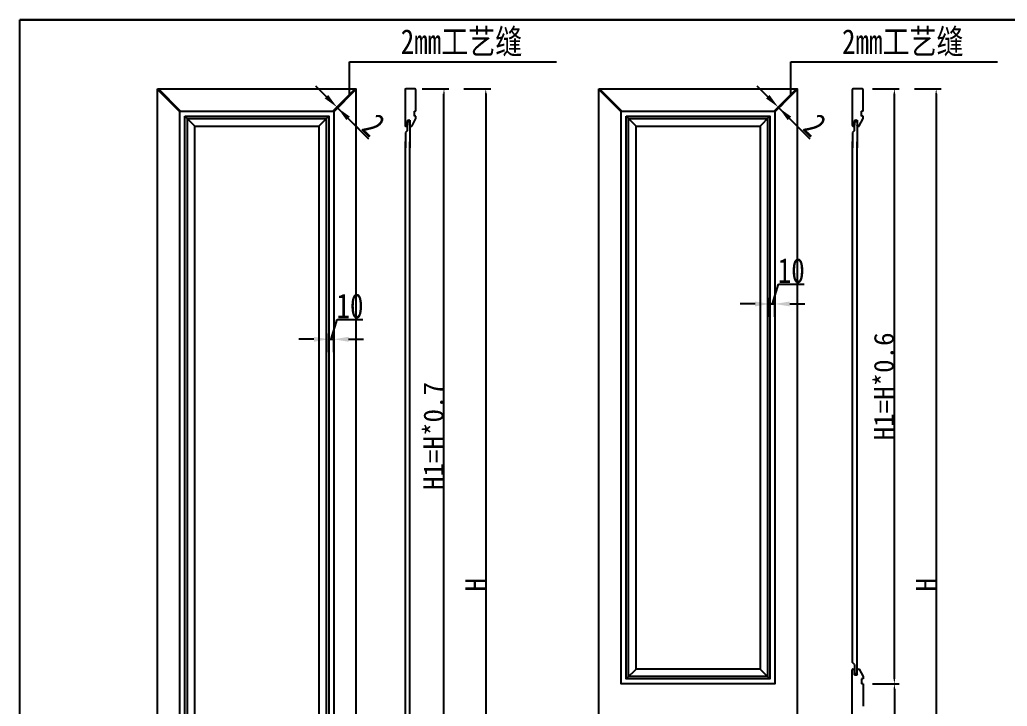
# Model space of a CAD drawing. Header units: inches. Extents: x 49347 to 63816, y 8487 to 15335.
# Drawn here: x 57453 to 59445, y 13731 to 15115 of the extents above; entities that cross this region are included whole.
import ezdxf

# ---------------------------------------------------------------- set-up
doc = ezdxf.new("R2010")
doc.units = ezdxf.units.IN
doc.header["$LTSCALE"] = 4
doc.layers.add('粗实线', color=7, linetype='Continuous')
doc.layers.add('细实线', color=251, linetype='Continuous')
doc.styles.get("Standard").update_dxf_attribs({"font": 'arial.ttf'})
doc.styles.add('ZB_宋体', font='SimSun.ttf')
doc.styles.add('宋体', font='SimSun.ttf', dxfattribs={"width": 0.8})
doc.dimstyles.new('客来福标注小', dxfattribs={"dimscale": 20, "dimtxt": 2, "dimasz": 0.5, "dimexe": 0.5, "dimexo": 0, "dimgap": 0.05, "dimtad": 1, "dimdec": 0, "dimzin": 0, "dimdsep": 46, "dimtxsty": 'Standard', "dimcen": 0, "dimclrd": 256, "dimclre": 256, "dimclrt": 256, "dimadec": 0, "dimazin": 0, "dimtfac": 1, "dimtdec": 0, "dimtofl": 0, "dimtmove": 1, "dimatfit": 3, "dimfxl": 2.2, "dimfxlon": 1, "dimtolj": 1, "dimtzin": 0, "dimarcsym": 0})
doc.dimstyles.new('客来福衣柜标注大', dxfattribs={"dimscale": 20, "dimtxt": 2.5, "dimasz": 1.5, "dimexe": 0.6, "dimexo": 0, "dimgap": 0.1, "dimtad": 1, "dimdec": 0, "dimzin": 0, "dimdsep": 46, "dimtxsty": '宋体', "dimcen": 0, "dimclrd": 251, "dimclre": 251, "dimclrt": 256, "dimadec": 0, "dimazin": 0, "dimtfac": 1, "dimtdec": 0, "dimtofl": 0, "dimtmove": 1, "dimatfit": 3, "dimfxl": 3.8, "dimfxlon": 1, "dimtolj": 1, "dimtzin": 0, "dimarcsym": 0})

# ---------------------------------------------------------------- blocks, each defined once
blk = doc.blocks.new('*D183')
at = {"color": 251, "linetype": 'ByBlock', "lineweight": -2, "transparency": 16777216}
for p, q in [((58071.6, 14960.1), (58050.4, 14981.3)), ((58089.5, 14935.5), (58101.3, 14947.4)), ((58090.9, 14934.1), (58102.7, 14945.9)), ((58094.2, 14937.5), (58092.8, 14938.9)), ((58157.3, 14874.4), (58094.2, 14937.5)), ((58115.4, 14916.2), (58136.7, 14895))]:
    blk.add_line(p, q, dxfattribs=at)
at = {"color": 251, "linetype": 'ByBlock', "transparency": 16777216}
for points in [[(58075.1, 14963.6), (58068.1, 14956.6), (58092.8, 14938.9)], [(58119, 14919.8), (58111.9, 14912.7), (58094.2, 14937.5)]]:
    blk.add_solid(points, dxfattribs=at)
at = {"layer": 'Defpoints', "color": 0, "linetype": 'ByBlock', "transparency": 16777216}
for p in [(58089.5, 14935.5), (58090.9, 14934.1), (58092.8, 14938.9)]:
    blk.add_point(p, dxfattribs=at)
at = {"linetype": 'ByBlock', "transparency": 16777216, "insert": (58167.1, 14902.7), "char_height": 50, "attachment_point": 5, "rotation": 315, "style": '宋体'}
blk.add_mtext('\\A1;2', dxfattribs=at)
blk = doc.blocks.new('*D184')
at = {"color": 251, "linetype": 'ByBlock', "lineweight": -2, "transparency": 16777216}
for p, q in [((58081.2, 14470.8), (58093.2, 14510.8)), ((58093.2, 14510.8), (58145, 14510.8)), ((58076.2, 14445), (58076.2, 14482.8)), ((58086.2, 14445), (58086.2, 14482.8)), ((58046.2, 14470.8), (58016.2, 14470.8)), ((58076.2, 14470.8), (58086.2, 14470.8)), ((58116.2, 14470.8), (58146.2, 14470.8))]:
    blk.add_line(p, q, dxfattribs=at)
at = {"color": 251, "linetype": 'ByBlock', "transparency": 16777216}
for points in [[(58046.2, 14475.8), (58046.2, 14465.8), (58076.2, 14470.8)], [(58116.2, 14475.8), (58116.2, 14465.8), (58086.2, 14470.8)]]:
    blk.add_solid(points, dxfattribs=at)
at = {"layer": 'Defpoints', "color": 0, "linetype": 'ByBlock', "transparency": 16777216}
for p in [(58086.2, 14470.8), (58076.2, 14445), (58086.2, 14445)]:
    blk.add_point(p, dxfattribs=at)
at = {"linetype": 'ByBlock', "transparency": 16777216, "insert": (58119.1, 14537.8), "char_height": 50, "attachment_point": 5, "style": '宋体'}
blk.add_mtext('\\A1;10', dxfattribs=at)
blk = doc.blocks.new('*D185')
at = {"lineweight": -2, "transparency": 16777216}
for p, q in [((58349, 14975.8), (58403, 14975.8)), ((58393, 14965.8), (58393, 12985.8)), ((58349, 12975.8), (58403, 12975.8))]:
    blk.add_line(p, q, dxfattribs=at)
at = {"transparency": 16777216}
for points in [[(58391.4, 14965.8), (58394.7, 14965.8), (58393, 14975.8)], [(58391.4, 12985.8), (58394.7, 12985.8), (58393, 12975.8)]]:
    blk.add_solid(points, dxfattribs=at)
at = {"layer": 'Defpoints', "color": 0, "transparency": 16777216}
for p in [(58282.5, 14975.8), (58282.5, 12975.8), (58393, 12975.8)]:
    blk.add_point(p, dxfattribs=at)
at = {"transparency": 16777216, "insert": (58372, 13975.8), "char_height": 40, "attachment_point": 5, "rotation": 90, "style": 'ZB_宋体'}
blk.add_mtext('\\A1;H', dxfattribs=at)
blk = doc.blocks.new('*D187')
at = {"lineweight": -2, "transparency": 16777216}
for p, q in [((58264.7, 14975.8), (58318.7, 14975.8)), ((58308.7, 13585.8), (58308.7, 14965.8)), ((58264.7, 13575.8), (58318.7, 13575.8))]:
    blk.add_line(p, q, dxfattribs=at)
at = {"transparency": 16777216}
for points in [[(58307, 14965.8), (58310.3, 14965.8), (58308.7, 14975.8)], [(58307, 13585.8), (58310.3, 13585.8), (58308.7, 13575.8)]]:
    blk.add_solid(points, dxfattribs=at)
at = {"layer": 'Defpoints', "color": 0, "transparency": 16777216}
for p in [(58178.2, 14975.8), (58308.7, 14975.8), (58178.2, 13575.8)]:
    blk.add_point(p, dxfattribs=at)
at = {"transparency": 16777216, "insert": (58287.7, 14275.8), "char_height": 40, "attachment_point": 5, "rotation": 90, "style": 'ZB_宋体'}
blk.add_mtext('\\A1;H1=H*0.7', dxfattribs=at)
blk = doc.blocks.new('*D188')
at = {"color": 251, "linetype": 'ByBlock', "lineweight": -2, "transparency": 16777216}
for p, q in [((58961.7, 14960.1), (58940.5, 14981.3)), ((58979.6, 14935.5), (58991.4, 14947.4)), ((58981, 14934.1), (58992.9, 14945.9)), ((58984.4, 14937.5), (58983, 14938.9)), ((59047.4, 14874.4), (58984.4, 14937.5)), ((59005.6, 14916.2), (59026.8, 14895))]:
    blk.add_line(p, q, dxfattribs=at)
at = {"color": 251, "linetype": 'ByBlock', "transparency": 16777216}
for points in [[(58965.3, 14963.6), (58958.2, 14956.6), (58983, 14938.9)], [(59009.1, 14919.8), (59002.1, 14912.7), (58984.4, 14937.5)]]:
    blk.add_solid(points, dxfattribs=at)
at = {"layer": 'Defpoints', "color": 0, "linetype": 'ByBlock', "transparency": 16777216}
for p in [(58979.6, 14935.5), (58981, 14934.1), (58983, 14938.9)]:
    blk.add_point(p, dxfattribs=at)
at = {"linetype": 'ByBlock', "transparency": 16777216, "insert": (59057.3, 14902.7), "char_height": 50, "attachment_point": 5, "rotation": 315, "style": '宋体'}
blk.add_mtext('\\A1;2', dxfattribs=at)
blk = doc.blocks.new('*D189')
at = {"color": 251, "linetype": 'ByBlock', "lineweight": -2, "transparency": 16777216}
for p, q in [((58971.3, 14542.1), (58983.3, 14582.1)), ((58983.3, 14582.1), (59035.1, 14582.1)), ((58936.3, 14542.1), (58906.3, 14542.1)), ((58966.3, 14516.3), (58966.3, 14554.1)), ((58966.3, 14542.1), (58976.3, 14542.1)), ((58976.3, 14516.3), (58976.3, 14554.1)), ((59006.3, 14542.1), (59036.3, 14542.1))]:
    blk.add_line(p, q, dxfattribs=at)
at = {"color": 251, "linetype": 'ByBlock', "transparency": 16777216}
for points in [[(58936.3, 14547.1), (58936.3, 14537.1), (58966.3, 14542.1)], [(59006.3, 14547.1), (59006.3, 14537.1), (58976.3, 14542.1)]]:
    blk.add_solid(points, dxfattribs=at)
at = {"layer": 'Defpoints', "color": 0, "linetype": 'ByBlock', "transparency": 16777216}
for p in [(58976.3, 14542.1), (58966.3, 14516.3), (58976.3, 14516.3)]:
    blk.add_point(p, dxfattribs=at)
at = {"linetype": 'ByBlock', "transparency": 16777216, "insert": (59009.2, 14609.1), "char_height": 50, "attachment_point": 5, "style": '宋体'}
blk.add_mtext('\\A1;10', dxfattribs=at)
blk = doc.blocks.new('*D192')
at = {"lineweight": -2, "transparency": 16777216}
for p, q in [((59257.6, 14975.8), (59311.6, 14975.8)), ((59301.6, 14965.8), (59301.6, 12985.8)), ((59257.6, 12975.8), (59311.6, 12975.8))]:
    blk.add_line(p, q, dxfattribs=at)
at = {"transparency": 16777216}
for points in [[(59299.9, 14965.8), (59303.2, 14965.8), (59301.6, 14975.8)], [(59299.9, 12985.8), (59303.2, 12985.8), (59301.6, 12975.8)]]:
    blk.add_solid(points, dxfattribs=at)
at = {"layer": 'Defpoints', "color": 0, "transparency": 16777216}
for p in [(59191.1, 14975.8), (59191.1, 12975.8), (59301.6, 12975.8)]:
    blk.add_point(p, dxfattribs=at)
at = {"transparency": 16777216, "insert": (59280.6, 13975.8), "char_height": 40, "attachment_point": 5, "rotation": 90, "style": 'ZB_宋体'}
blk.add_mtext('\\A1;H', dxfattribs=at)
blk = doc.blocks.new('*D193')
at = {"lineweight": -2, "transparency": 16777216}
for p, q in [((59173.2, 13775.8), (59227.2, 13775.8)), ((59217.2, 13765.8), (59217.2, 12985.8)), ((59173.2, 12975.8), (59227.2, 12975.8))]:
    blk.add_line(p, q, dxfattribs=at)
at = {"transparency": 16777216}
for points in [[(59215.6, 13765.8), (59218.9, 13765.8), (59217.2, 13775.8)], [(59215.6, 12985.8), (59218.9, 12985.8), (59217.2, 12975.8)]]:
    blk.add_solid(points, dxfattribs=at)
at = {"layer": 'Defpoints', "color": 0, "transparency": 16777216}
for p in [(59086.7, 13775.8), (59146.7, 12975.8), (59217.2, 12975.8)]:
    blk.add_point(p, dxfattribs=at)
at = {"transparency": 16777216, "insert": (59196.2, 13375.8), "char_height": 40, "attachment_point": 5, "rotation": 90, "style": 'ZB_宋体'}
blk.add_mtext('\\A1;H2=H*0.4', dxfattribs=at)
blk = doc.blocks.new('*D194')
at = {"lineweight": -2, "transparency": 16777216}
for p, q in [((59173.2, 14975.8), (59227.2, 14975.8)), ((59217.2, 13785.8), (59217.2, 14965.8)), ((59173.2, 13775.8), (59227.2, 13775.8))]:
    blk.add_line(p, q, dxfattribs=at)
at = {"transparency": 16777216}
for points in [[(59215.6, 14965.8), (59218.9, 14965.8), (59217.2, 14975.8)], [(59215.6, 13785.8), (59218.9, 13785.8), (59217.2, 13775.8)]]:
    blk.add_solid(points, dxfattribs=at)
at = {"layer": 'Defpoints', "color": 0, "transparency": 16777216}
for p in [(59086.7, 14975.8), (59217.2, 14975.8), (59086.7, 13775.8)]:
    blk.add_point(p, dxfattribs=at)
at = {"transparency": 16777216, "insert": (59196.2, 14375.8), "char_height": 40, "attachment_point": 5, "rotation": 90, "style": 'ZB_宋体'}
blk.add_mtext('\\A1;H1=H*0.6', dxfattribs=at)

msp = doc.modelspace()

# ---------------------------------------------------------------- hatches: boundary and pattern name
at = {"layer": '细实线'}
h = msp.add_hatch(color=256, dxfattribs=at)
edge = h.paths.add_edge_path()
edge.add_ellipse((58237.62, 14911.32), major_axis=(2.5, 0), ratio=0.6, start_angle=90, end_angle=180, ccw=False)
edge.add_ellipse((58237.62, 14911.32), major_axis=(2.5, 0), ratio=0.6, start_angle=0, end_angle=90, ccw=False)
edge.add_ellipse((58237.62, 14911.32), major_axis=(2.5, 0), ratio=0.6, start_angle=180, end_angle=360, ccw=False)
h = msp.add_hatch(color=256, dxfattribs=at)
edge = h.paths.add_edge_path()
edge.add_ellipse((59139.49, 14911.32), major_axis=(2.5, 0), ratio=0.6, start_angle=90, end_angle=180, ccw=False)
edge.add_ellipse((59139.49, 14911.32), major_axis=(2.5, 0), ratio=0.6, start_angle=0, end_angle=90, ccw=False)
edge.add_ellipse((59139.49, 14911.32), major_axis=(2.5, 0), ratio=0.6, start_angle=180, end_angle=360, ccw=False)
h = msp.add_hatch(color=256, dxfattribs=at)
edge = h.paths.add_edge_path()
edge.add_ellipse((59139.49, 13795.32), major_axis=(2.5, 0), ratio=0.6, start_angle=180, end_angle=270)
edge.add_ellipse((59139.49, 13795.32), major_axis=(2.5, 0), ratio=0.6, start_angle=270, end_angle=360)
edge.add_ellipse((59139.49, 13795.32), major_axis=(2.5, 0), ratio=0.6, start_angle=0, end_angle=180)

# ---------------------------------------------------------------- linework, layer by layer
at = {"color": 0}
for p, q in [((60470.02, 15115.24, 0), (57452.93, 15115.24, 0)), ((57452.93, 15115.24, 0), (60470.02, 15115.24, 0)), ((60470.02, 15115.24, 0), (57452.93, 15115.24, 0))]:
    msp.add_line(p, q, dxfattribs=at)
for p, q in [((58762.81, 15115.24, 0), (57968.03, 15115.24, 0)), ((59094.27, 15115.24, 0), (58762.81, 15115.24, 0)), ((58762.81, 15115.24, 0), (59907.94, 15115.24, 0)), ((59907.94, 15115.24, 0), (59094.27, 15115.24, 0)), ((58235.12, 14891.82, 0), (58231.12, 14887.82, 0)), ((59136.99, 14891.82, 0), (59132.99, 14887.82, 0)), ((59136.99, 13814.82, 0), (59132.99, 13818.82, 0))]:
    msp.add_line(p, q)
at = {"color": 0, "elevation": 0}
msp.add_lwpolyline([(57452.93, 15115.24), (60470.02, 15115.24), (60470.02, 12226.55), (57452.93, 12226.55)], close=True, dxfattribs=at)
at = {"layer": '粗实线'}
for p, q in [((58230.12, 14973.82, 0), (58230.12, 14902.32, 0)), ((58250.12, 14975.82, 0), (58232.12, 14975.82, 0)), ((58252.12, 14930.82, 0), (58252.12, 14973.82, 0)), ((59131.99, 14973.82, 0), (59131.99, 14902.32, 0)), ((59151.99, 14975.82, 0), (59133.99, 14975.82, 0)), ((59153.99, 14930.82, 0), (59153.99, 14973.82, 0)), ((58249.12, 14920.82, 0), (58249.12, 14930.82, 0)), ((58252.12, 14930.82, 0), (58249.12, 14930.82, 0)), ((58252.12, 14920.82, 0), (58249.12, 14920.82, 0)), ((58252.12, 14915.82, 0), (58252.12, 14920.82, 0)), ((59150.99, 14920.82, 0), (59150.99, 14930.82, 0)), ((59153.99, 14930.82, 0), (59150.99, 14930.82, 0)), ((59153.99, 14920.82, 0), (59150.99, 14920.82, 0)), ((59153.99, 14915.82, 0), (59153.99, 14920.82, 0)), ((58231.62, 14900.82, 0), (58234.12, 14900.82, 0)), ((58234.12, 14900.82, 0), (58235.12, 14902.82, 0)), ((58235.12, 14912.82, 0), (58235.12, 14902.82, 0)), ((58235.12, 14912.82, 0), (58240.12, 14912.82, 0)), ((58235.12, 14909.82, 0), (58240.12, 14909.82, 0)), ((58235.12, 14891.82, 0), (58235.12, 14909.82, 0)), ((58240.12, 14912.82, 0), (58240.12, 14902.82, 0)), ((58240.12, 14909.82, 0), (58240.12, 14857.08, 0)), ((58241.12, 14900.82, 0), (58240.12, 14902.82, 0)), ((58241.12, 14900.82, 0), (58243.52, 14900.82, 0)), ((58244.4, 14901.35, 0), (58252.12, 14915.82, 0)), ((59133.49, 14900.82, 0), (59135.99, 14900.82, 0)), ((59135.99, 14900.82, 0), (59136.99, 14902.82, 0)), ((59136.99, 14912.82, 0), (59136.99, 14902.82, 0)), ((59136.99, 14912.82, 0), (59141.99, 14912.82, 0)), ((59136.99, 14909.82, 0), (59141.99, 14909.82, 0)), ((59136.99, 14891.82, 0), (59136.99, 14909.82, 0)), ((59141.99, 14912.82, 0), (59141.99, 14902.82, 0)), ((59141.99, 14909.82, 0), (59141.99, 14857.08, 0)), ((59142.99, 14900.82, 0), (59141.99, 14902.82, 0)), ((59142.99, 14900.82, 0), (59145.39, 14900.82, 0)), ((59146.27, 14901.35, 0), (59153.99, 14915.82, 0)), ((58231.12, 14887.82, 0), (58231.12, 14857.05, 0)), ((59132.99, 14887.82, 0), (59132.99, 14857.05, 0)), ((58231.12, 13618.82, 0), (58231.12, 14869.38, 0)), ((58240.12, 13593.82, 0), (58240.12, 14869.36, 0)), ((59132.99, 13818.82, 0), (59132.99, 14869.38, 0)), ((59141.99, 13793.82, 0), (59141.99, 14869.36, 0)), ((59132.99, 13818.82, 0), (59132.99, 13849.59, 0)), ((59141.99, 13796.82, 0), (59141.99, 13849.56, 0)), ((59133.49, 13805.82, 0), (59135.99, 13805.82, 0)), ((59135.99, 13805.82, 0), (59136.99, 13803.82, 0)), ((59136.99, 13814.82, 0), (59136.99, 13796.82, 0)), ((59142.99, 13805.82, 0), (59141.99, 13803.82, 0)), ((59142.99, 13805.82, 0), (59145.39, 13805.82, 0)), ((59146.27, 13805.29, 0), (59153.99, 13790.82, 0)), ((59131.99, 13702.22, 0), (59131.99, 13804.32, 0)), ((59136.99, 13793.82, 0), (59136.99, 13803.82, 0)), ((59136.99, 13796.82, 0), (59141.99, 13796.82, 0)), ((59136.99, 13793.82, 0), (59141.99, 13793.82, 0)), ((59141.99, 13793.82, 0), (59141.99, 13803.82, 0)), ((59150.99, 13785.82, 0), (59150.99, 13775.82, 0)), ((59153.99, 13785.82, 0), (59150.99, 13785.82, 0)), ((59153.99, 13790.82, 0), (59153.99, 13785.82, 0)), ((59153.99, 13775.82, 0), (59150.99, 13775.82, 0)), ((59153.99, 13775.82, 0), (59153.99, 13730.72, 0))]:
    msp.add_line(p, q, dxfattribs=at)
at = {"layer": '粗实线', "elevation": 0}
for points in [[(57731.08, 14975.82), (58131.17, 14975.82), (58131.17, 12975.82), (57731.08, 12975.82)], [(58621.22, 14975.82), (59021.32, 14975.82), (59021.32, 12975.82), (58621.22, 12975.82)], [(57806.08, 14900.82), (58056.17, 14900.82), (58056.17, 13605.82), (57806.08, 13605.82)], [(58696.22, 14900.82), (58946.32, 14900.82), (58946.32, 13805.82), (58696.22, 13805.82)]]:
    msp.add_lwpolyline(points, close=True, dxfattribs=at)
at = {"layer": '粗实线', "color": 1, "elevation": 0}
for points in [[(57776.08, 14930.82), (58086.17, 14930.82), (58086.17, 13575.82), (57776.08, 13575.82)], [(57786.08, 14920.82), (58076.17, 14920.82), (58076.17, 13585.82), (57786.08, 13585.82)], [(58666.22, 14930.82), (58976.32, 14930.82), (58976.32, 13775.82), (58666.22, 13775.82)], [(58676.22, 14920.82), (58966.32, 14920.82), (58966.32, 13785.82), (58676.22, 13785.82)]]:
    msp.add_lwpolyline(points, close=True, dxfattribs=at)
at = {"layer": '粗实线'}
for centre, radius, start, end in [((58232.12, 14973.82, 0), 2, 90, 180), ((58250.12, 14973.82, 0), 2, 0, 90), ((59133.99, 14973.82, 0), 2, 90, 180), ((59151.99, 14973.82, 0), 2, 0, 90), ((58231.62, 14902.32, 0), 1.5, 180, 270), ((58243.52, 14901.82, 0), 1, 270, 331.92751), ((59133.49, 14902.32, 0), 1.5, 180, 270), ((59145.39, 14901.82, 0), 1, 270, 331.92751), ((59133.49, 13804.32, 0), 1.5, 90, 180), ((59145.39, 13804.82, 0), 1, 28.07249, 90)]:
    msp.add_arc(centre, radius, start, end, dxfattribs=at)
at = {"layer": '细实线'}
for p, q in [((57776.08, 14929.4, 0), (57731.08, 14974.4, 0)), ((57777.49, 14930.82, 0), (57732.49, 14975.82, 0)), ((58084.76, 14930.82, 0), (58129.76, 14975.82, 0)), ((58086.17, 14929.4, 0), (58131.17, 14974.4, 0)), ((58666.22, 14929.4, 0), (58621.22, 14974.4, 0)), ((58667.64, 14930.82, 0), (58622.64, 14975.82, 0)), ((58974.9, 14930.82, 0), (59019.9, 14975.82, 0)), ((58976.32, 14929.4, 0), (59021.32, 14974.4, 0)), ((57806.08, 14900.82, 0), (57786.08, 14920.82, 0)), ((58056.17, 14900.82, 0), (58076.17, 14920.82, 0)), ((58696.22, 14900.82, 0), (58676.22, 14920.82, 0)), ((58946.32, 14900.82, 0), (58966.32, 14920.82, 0)), ((58696.22, 13805.82), (58676.22, 13785.82)), ((58946.32, 13805.82), (58966.32, 13785.82))]:
    msp.add_line(p, q, dxfattribs=at)
at = {"layer": '细实线', "elevation": 0}
for points in [[(57791.08, 14915.82), (58071.17, 14915.82), (58071.17, 13590.82), (57791.08, 13590.82)], [(58681.22, 14915.82), (58961.32, 14915.82), (58961.32, 13790.82), (58681.22, 13790.82)]]:
    msp.add_lwpolyline(points, close=True, dxfattribs=at)
at = {"layer": '细实线', "extrusion": (0, 0, -1)}
for centre in [(58237.62, 14911.32, 0), (59139.49, 14911.32, 0)]:
    msp.add_ellipse(centre, major_axis=(2.5, 0), ratio=0.6, dxfattribs=at)
at = {"layer": '细实线'}
msp.add_ellipse((59139.49, 13795.32, 0), major_axis=(2.5, 0), ratio=0.6, dxfattribs=at)

# ---------------------------------------------------------------- texts
at = {"layer": '粗实线', "char_height": 50, "width": 545.0046, "attachment_point": 1, "style": '宋体'}
for insert in [(58221.4, 15096.16, 0), (59111.54, 15096.16, 0)]:
    msp.add_mtext('2mm工艺缝', dxfattribs=dict(at, insert=insert))

# ---------------------------------------------------------------- dimensions: what is measured, and where the dimension line sits
at = {"color": 0, "linetype": 'ByBlock'}
for base, p1, p2, picture, middle in [((58092.81, 14938.87, 0), (58090.9, 14934.13, 0), (58089.48, 14935.54, 0), '*D183', (58174.78, 14910.39, 0)), ((58982.96, 14938.87, 0), (58981.04, 14934.13, 0), (58979.63, 14935.54, 0), '*D188', (59064.93, 14910.39, 0))]:
    dim = msp.add_linear_dim(base=base, p1=p1, p2=p2, angle=135, dimstyle='客来福衣柜标注大', override={"dimtxsty": '宋体'}, dxfattribs=at)
    dim.commit()
    dim.dimension.update_dxf_attribs({"geometry": picture, "text_midpoint": middle, "dimtype": 129})
at = {"color": 0}
for base, p1, p2, text, picture, middle in [((58308.67, 14975.82, 0), (58178.15, 13575.82, 0), (58178.15, 14975.82, 0), 'H1=H*0.7', '*D187', (58287.67, 14275.82, 0)), ((58393.02, 12975.82, 0), (58282.54, 14975.82, 0), (58282.54, 12975.82, 0), 'H', '*D185', (58372.02, 13975.82, 0)), ((59217.23, 14975.82, 0), (59086.71, 13775.82, 0), (59086.71, 14975.82, 0), 'H1=H*0.6', '*D194', (59196.23, 14375.82, 0)), ((59301.58, 12975.82, 0), (59191.1, 14975.82, 0), (59191.1, 12975.82, 0), 'H', '*D192', (59280.58, 13975.82, 0)), ((59217.23, 12975.82, 0), (59086.71, 13775.82, 0), (59146.71, 12975.82, 0), 'H2=H*0.4', '*D193', (59196.23, 13375.82, 0))]:
    dim = msp.add_linear_dim(base=base, p1=p1, p2=p2, angle=90, text=text, dimstyle='客来福标注小', override={"dimtxsty": 'ZB_宋体'}, dxfattribs=at)
    dim.commit()
    dim.dimension.update_dxf_attribs({"geometry": picture, "text_midpoint": middle})
at = {"color": 0, "linetype": 'ByBlock'}
for base, p1, p2, picture, middle in [((58976.32, 14542.09, 0), (58966.32, 14516.28, 0), (58976.32, 14516.28, 0), '*D189', (58985.32, 14609.09, 0)), ((58086.17, 14470.81, 0), (58076.17, 14445, 0), (58086.17, 14445, 0), '*D184', (58095.17, 14537.81, 0))]:
    dim = msp.add_linear_dim(base=base, p1=p1, p2=p2, dimstyle='客来福衣柜标注大', override={"dimtxsty": '宋体'}, dxfattribs=at)
    dim.commit()
    dim.dimension.update_dxf_attribs({"geometry": picture, "text_midpoint": middle})

# ---------------------------------------------------------------- leaders
at = {"color": 0}
for points in [[(58118.07, 14964.13, 0), (58118.07, 15030.08, 0), (58535.37, 15030.08, 0)], [(59008.21, 14964.13, 0), (59008.21, 15030.08, 0), (59425.52, 15030.08, 0)]]:
    msp.add_leader(points, dimstyle='客来福标注小', override={"dimgap": 0.05, "dimtad": 0}, dxfattribs=at)

doc.saveas('drawing.dxf')
